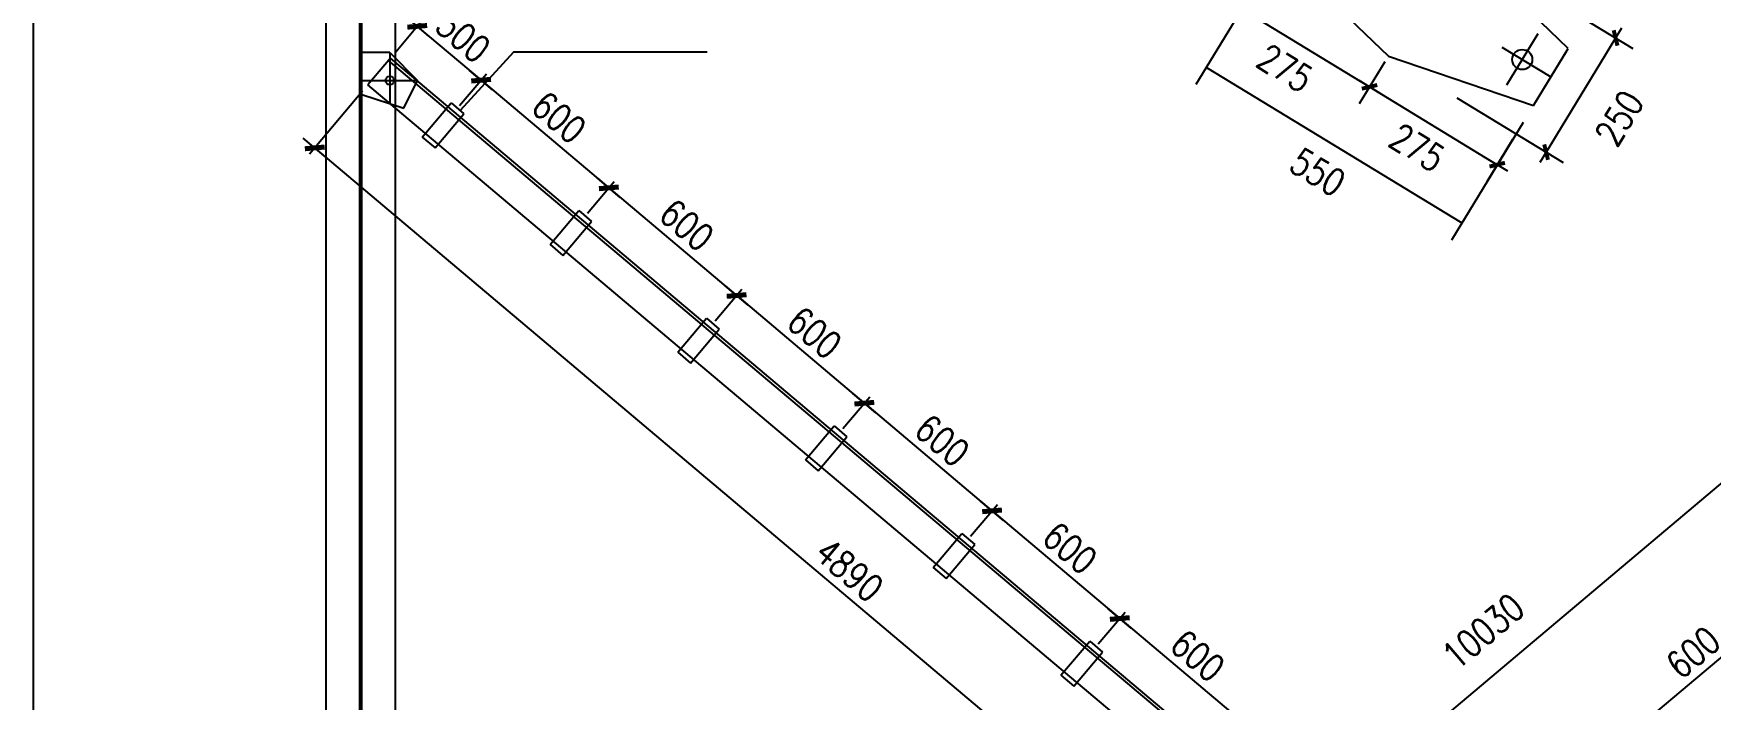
# Model space of a CAD drawing. Header units: millimetres. Extents: x 2451220 to 4527627, y -5186613 to -1639140.
# Drawn here: x 2545884 to 2551906, y -1745646 to -1743254 of the extents above; entities that cross this region are included whole.
import ezdxf

# ---------------------------------------------------------------- set-up
doc = ezdxf.new("R2010")
doc.units = ezdxf.units.MM
doc.header["$LTSCALE"] = 1000
doc.header["$PDMODE"] = 34
doc.styles.add('DIM_FONT', font='simplex.shx', dxfattribs={"width": 0.8, "bigfont": 'hztxt.shx'})
doc.styles.get("Standard").update_dxf_attribs({"font": 'txt', "bigfont": 'gbcbig.shx'})
doc.dimstyles.get("Standard").update_dxf_attribs({"dimscale": 100, "dimtxt": 3.5, "dimasz": 1, "dimexe": 2.5, "dimexo": 3, "dimgap": 1.5, "dimtad": 1, "dimdec": 0, "dimzin": 0, "dimdsep": 46, "dimtxsty": 'Standard', "dimblk": 'ARCHTICK', "dimcen": 0.09, "dimadec": 0, "dimazin": 0, "dimtfac": 1, "dimtdec": 0, "dimtix": 1, "dimtmove": 2, "dimatfit": 3, "dimldrblk": 'ARCHTICK', "dimfxl": 1, "dimtolj": 1, "dimtzin": 0, "dimarcsym": 0})

# ---------------------------------------------------------------- blocks, each defined once
blk = doc.blocks.new('_DIMX')
blk.add_line((-150, 0), (150, 0))
at = {"const_width": 50}
blk.add_lwpolyline([(-70, -70), (70, 70)], dxfattribs=at)
blk = doc.blocks.new('*D2503')
at = {"color": 3, "lineweight": -2}
for p, q in [((2554338.2, -1742851.2), (2546670.3, -1749315.1)), ((2554740.4, -1743327.8), (2554319.1, -1742828)), ((2547072, -1749792.2), (2546650.7, -1749292.4))]:
    blk.add_line(p, q, dxfattribs=at)
at = {"layer": 'Defpoints', "color": 0}
for p in [(2554759.8, -1743350.7), (2546670, -1749315.4), (2547091.3, -1749815.2)]:
    blk.add_point(p, dxfattribs=at)
at = {"color": 3, "lineweight": -2, "xscale": 0.36, "yscale": 0.36, "zscale": 0.36}
for p, rotation in [((2554338.4, -1742850.9), 40.13064165766563), ((2546670, -1749315.4), 220.1306416576656)]:
    blk.add_blockref('_DIMX', p, dxfattribs=dict(at, rotation=rotation))
at = {"color": 7, "insert": (2551090.2, -1745401.9), "char_height": 96, "attachment_point": 5, "rotation": 40.13064, "style": 'DIM_FONT'}
blk.add_mtext('\\A1;10030', dxfattribs=at)
blk = doc.blocks.new('*D742')
at = {"color": 3, "lineweight": -2}
for p, q in [((2551665.5, -1745730.5), (2552123.7, -1745344.2)), ((2552210.9, -1745447.1), (2552104.6, -1745321.1)), ((2551752.2, -1745833.8), (2551645.9, -1745707.8))]:
    blk.add_line(p, q, dxfattribs=at)
at = {"layer": 'Defpoints', "color": 0}
for p in [(2552124, -1745344), (2552230.2, -1745470), (2551771.5, -1745856.8)]:
    blk.add_point(p, dxfattribs=at)
at = {"color": 3, "lineweight": -2, "xscale": 0.36, "yscale": 0.36, "zscale": 0.36}
for p, rotation in [((2552124, -1745344), 40.1306416554416), ((2551665.2, -1745730.7), 220.1306416554416)]:
    blk.add_blockref('_DIMX', p, dxfattribs=dict(at, rotation=rotation))
at = {"color": 7, "insert": (2551844.3, -1745477.7), "char_height": 96, "attachment_point": 5, "rotation": 40.13064, "style": 'DIM_FONT'}
blk.add_mtext('\\A1;600', dxfattribs=at)
blk = doc.blocks.new('*D2506')
at = {"color": 3, "lineweight": -2}
for p, q in [((2547184.8, -1743320.1), (2547281.3, -1743205.7)), ((2547262.2, -1743228.9), (2547491, -1743421.8)), ((2547414.2, -1743513.5), (2547510.6, -1743399.1))]:
    blk.add_line(p, q, dxfattribs=at)
at = {"layer": 'Defpoints', "color": 0}
for p in [(2547165.4, -1743343.1), (2547491.3, -1743422), (2547394.8, -1743536.4)]:
    blk.add_point(p, dxfattribs=at)
at = {"color": 3, "lineweight": -2, "xscale": 0.36, "yscale": 0.36, "zscale": 0.36}
for p, rotation in [((2547261.9, -1743228.6), 139.8693583422218), ((2547491.3, -1743422), 319.8693583422218)]:
    blk.add_blockref('_DIMX', p, dxfattribs=dict(at, rotation=rotation))
at = {"color": 7, "insert": (2547426.9, -1743265.7), "char_height": 96, "attachment_point": 5, "rotation": 319.86936, "style": 'DIM_FONT'}
blk.add_mtext('\\A1;300', dxfattribs=at)
blk = doc.blocks.new('*D748')
at = {"color": 3, "lineweight": -2}
for p, q in [((2547414.2, -1743513.5), (2547510.6, -1743399.1)), ((2547491.6, -1743422.2), (2547949.8, -1743808.5)), ((2547872.9, -1743900.2), (2547969.4, -1743785.8))]:
    blk.add_line(p, q, dxfattribs=at)
at = {"layer": 'Defpoints', "color": 0}
for p in [(2547394.8, -1743536.4), (2547950, -1743808.7), (2547853.6, -1743923.2)]:
    blk.add_point(p, dxfattribs=at)
at = {"color": 3, "lineweight": -2, "xscale": 0.36, "yscale": 0.36, "zscale": 0.36}
for p, rotation in [((2547491.3, -1743422), 139.8693583445584), ((2547950, -1743808.7), 319.8693583445584)]:
    blk.add_blockref('_DIMX', p, dxfattribs=dict(at, rotation=rotation))
at = {"color": 7, "insert": (2547770.9, -1743555.7), "char_height": 96, "attachment_point": 5, "rotation": 319.86936, "style": 'DIM_FONT'}
blk.add_mtext('\\A1;600', dxfattribs=at)
blk = doc.blocks.new('*D749')
at = {"color": 3, "lineweight": -2}
for p, q in [((2547872.9, -1743900.2), (2547969.4, -1743785.8)), ((2547950.3, -1743809), (2548408.5, -1744195.2)), ((2548331.6, -1744286.9), (2548428.1, -1744172.5))]:
    blk.add_line(p, q, dxfattribs=at)
at = {"layer": 'Defpoints', "color": 0}
for p in [(2547853.6, -1743923.2), (2548408.8, -1744195.4), (2548312.3, -1744309.9)]:
    blk.add_point(p, dxfattribs=at)
at = {"color": 3, "lineweight": -2, "xscale": 0.36, "yscale": 0.36, "zscale": 0.36}
for p, rotation in [((2547950, -1743808.7), 139.8693583445584), ((2548408.8, -1744195.4), 319.8693583445584)]:
    blk.add_blockref('_DIMX', p, dxfattribs=dict(at, rotation=rotation))
at = {"color": 7, "insert": (2548229.7, -1743942.4), "char_height": 96, "attachment_point": 5, "rotation": 319.86936, "style": 'DIM_FONT'}
blk.add_mtext('\\A1;600', dxfattribs=at)
blk = doc.blocks.new('*D750')
at = {"color": 3, "lineweight": -2}
for p, q in [((2548331.6, -1744286.9), (2548428.1, -1744172.5)), ((2548409.1, -1744195.7), (2548867.3, -1744581.9)), ((2548790.4, -1744673.7), (2548886.9, -1744559.2))]:
    blk.add_line(p, q, dxfattribs=at)
at = {"layer": 'Defpoints', "color": 0}
for p in [(2548312.3, -1744309.9), (2548867.5, -1744582.2), (2548771.1, -1744696.6)]:
    blk.add_point(p, dxfattribs=at)
at = {"color": 3, "lineweight": -2, "xscale": 0.36, "yscale": 0.36, "zscale": 0.36}
for p, rotation in [((2548408.8, -1744195.4), 139.8693583445584), ((2548867.5, -1744582.2), 319.8693583445584)]:
    blk.add_blockref('_DIMX', p, dxfattribs=dict(at, rotation=rotation))
at = {"color": 7, "insert": (2548688.4, -1744329.2), "char_height": 96, "attachment_point": 5, "rotation": 319.86936, "style": 'DIM_FONT'}
blk.add_mtext('\\A1;600', dxfattribs=at)
blk = doc.blocks.new('*D751')
at = {"color": 3, "lineweight": -2}
for p, q in [((2548790.4, -1744673.7), (2548886.9, -1744559.2)), ((2548867.8, -1744582.4), (2549326, -1744968.6)), ((2549249.1, -1745060.4), (2549345.6, -1744945.9))]:
    blk.add_line(p, q, dxfattribs=at)
at = {"layer": 'Defpoints', "color": 0}
for p in [(2548771.1, -1744696.6), (2549326.3, -1744968.9), (2549229.8, -1745083.3)]:
    blk.add_point(p, dxfattribs=at)
at = {"color": 3, "lineweight": -2, "xscale": 0.36, "yscale": 0.36, "zscale": 0.36}
for p, rotation in [((2548867.5, -1744582.2), 139.8693583445584), ((2549326.3, -1744968.9), 319.8693583445584)]:
    blk.add_blockref('_DIMX', p, dxfattribs=dict(at, rotation=rotation))
at = {"color": 7, "insert": (2549147.2, -1744715.9), "char_height": 96, "attachment_point": 5, "rotation": 319.86936, "style": 'DIM_FONT'}
blk.add_mtext('\\A1;600', dxfattribs=at)
blk = doc.blocks.new('*D752')
at = {"color": 3, "lineweight": -2}
for p, q in [((2549249.1, -1745060.4), (2549345.6, -1744945.9)), ((2549326.6, -1744969.1), (2549784.8, -1745355.4)), ((2549707.9, -1745447.1), (2549804.4, -1745332.7))]:
    blk.add_line(p, q, dxfattribs=at)
at = {"layer": 'Defpoints', "color": 0}
for p in [(2549229.8, -1745083.3), (2549785, -1745355.6), (2549688.6, -1745470)]:
    blk.add_point(p, dxfattribs=at)
at = {"color": 3, "lineweight": -2, "xscale": 0.36, "yscale": 0.36, "zscale": 0.36}
for p, rotation in [((2549326.3, -1744968.9), 139.8693583445584), ((2549785, -1745355.6), 319.8693583445584)]:
    blk.add_blockref('_DIMX', p, dxfattribs=dict(at, rotation=rotation))
at = {"color": 7, "insert": (2549605.9, -1745102.6), "char_height": 96, "attachment_point": 5, "rotation": 319.86936, "style": 'DIM_FONT'}
blk.add_mtext('\\A1;600', dxfattribs=at)
blk = doc.blocks.new('*D753')
at = {"color": 3, "lineweight": -2}
for p, q in [((2549707.9, -1745447.1), (2549804.4, -1745332.7)), ((2549785.3, -1745355.8), (2550243.5, -1745742.1)), ((2550166.6, -1745833.8), (2550263.1, -1745719.4))]:
    blk.add_line(p, q, dxfattribs=at)
at = {"layer": 'Defpoints', "color": 0}
for p in [(2549688.6, -1745470), (2550243.8, -1745742.3), (2550147.3, -1745856.8)]:
    blk.add_point(p, dxfattribs=at)
at = {"color": 3, "lineweight": -2, "xscale": 0.36, "yscale": 0.36, "zscale": 0.36}
for p, rotation in [((2549785, -1745355.6), 139.8693583445584), ((2550243.8, -1745742.3), 319.8693583445584)]:
    blk.add_blockref('_DIMX', p, dxfattribs=dict(at, rotation=rotation))
at = {"color": 7, "insert": (2550064.7, -1745489.3), "char_height": 96, "attachment_point": 5, "rotation": 319.86936, "style": 'DIM_FONT'}
blk.add_mtext('\\A1;600', dxfattribs=at)
blk = doc.blocks.new('*D2508')
at = {"color": 3, "lineweight": -2}
for p, q in [((2547065.5, -1743461.6), (2546874.5, -1743688.2)), ((2550632.3, -1746816.7), (2546894.2, -1743665.5)), ((2550804.2, -1746613.3), (2550613.2, -1746839.8))]:
    blk.add_line(p, q, dxfattribs=at)
at = {"layer": 'Defpoints', "color": 0}
for p in [(2547084.9, -1743438.7), (2546893.9, -1743665.2), (2550823.5, -1746590.3)]:
    blk.add_point(p, dxfattribs=at)
at = {"color": 3, "lineweight": -2, "xscale": 0.36, "yscale": 0.36, "zscale": 0.36}
for p, rotation in [((2546893.9, -1743665.2), 139.8693583423299), ((2550632.5, -1746816.9), 319.8693583423299)]:
    blk.add_blockref('_DIMX', p, dxfattribs=dict(at, rotation=rotation))
at = {"color": 7, "insert": (2548813.5, -1745181.4), "char_height": 96, "attachment_point": 5, "rotation": 319.86936, "style": 'DIM_FONT'}
blk.add_mtext('\\A1;4890', dxfattribs=at)
blk = doc.blocks.new('*D794')
at = {"color": 3, "lineweight": -2}
for p, q in [((2551092, -1741637.6), (2550984.3, -1741905.7)), ((2550995.8, -1741878), (2554675.1, -1743356.1)), ((2554772, -1743116), (2554664.3, -1743384.1))]:
    blk.add_line(p, q, dxfattribs=at)
at = {"layer": 'Defpoints', "color": 0}
for p in [(2551103.1, -1741609.7), (2554783.2, -1743088.1), (2554675.4, -1743356.2)]:
    blk.add_point(p, dxfattribs=at)
at = {"color": 3, "lineweight": -2, "xscale": 0.36, "yscale": 0.36, "zscale": 0.36}
for p, rotation in [((2550995.4, -1741877.8), 158.112763945122), ((2554675.4, -1743356.2), 338.112763945122)]:
    blk.add_blockref('_DIMX', p, dxfattribs=dict(at, rotation=rotation))
at = {"color": 7, "insert": (2552864.5, -1742544.6), "char_height": 96, "attachment_point": 5, "rotation": 338.11276, "style": 'DIM_FONT'}
blk.add_mtext('\\A1;3966', dxfattribs=at)

msp = doc.modelspace()

# ---------------------------------------------------------------- linework, layer by layer
for p, q in [((2546934.4, -1750393.1), (2546934.4, -1739673.2)), ((2547055.4, -1750393.1), (2547055.4, -1739673.2)), ((2547059.4, -1750393.1), (2547059.4, -1739673.2)), ((2547063.4, -1750393.1), (2547063.4, -1739673.2)), ((2547184.4, -1750393.1), (2547184.4, -1739673.2)), ((2551286.7, -1743255.5), (2551174.4, -1743440)), ((2547163.4, -1743323.1), (2547063.4, -1743323.1)), ((2547163.4, -1743323.1), (2547063.4, -1743323.1)), ((2547165.4, -1743343.1), (2547084.9, -1743438.7)), ((2550897.7, -1746502.4), (2547159, -1743350.7)), ((2547163.4, -1743323.1), (2547163.4, -1743506.4)), ((2547163.4, -1743323.1), (2547263.4, -1743423.1)), ((2550904.1, -1746494.7), (2547165.4, -1743343.1)), ((2547608.1, -1743321), (2547415.6, -1743531.1)), ((2548303.7, -1743321), (2547608.1, -1743321)), ((2551389.2, -1743318), (2551276.8, -1743502.4)), ((2547063.4, -1743423.1), (2547263.4, -1743423.1)), ((2547213.4, -1743523.1), (2547263.4, -1743423.1)), ((2547063.4, -1743473.1), (2547213.4, -1743523.1)), ((2550823.5, -1746590.3), (2547084.9, -1743438.7)), ((2547280, -1743626.1), (2547383.2, -1743503.7)), ((2547325.9, -1743664.7), (2547429, -1743542.4)), ((2547383.2, -1743503.7), (2547429, -1743542.4)), ((2547280, -1743626.1), (2547325.9, -1743664.7)), ((2547738.8, -1744012.8), (2547841.9, -1743890.4)), ((2547841.9, -1743890.4), (2547887.8, -1743929.1)), ((2547784.7, -1744051.5), (2547887.8, -1743929.1)), ((2547738.8, -1744012.8), (2547784.7, -1744051.5)), ((2548197.5, -1744399.5), (2548300.7, -1744277.2)), ((2548243.4, -1744438.2), (2548346.5, -1744315.8)), ((2548300.7, -1744277.2), (2548346.5, -1744315.8)), ((2548197.5, -1744399.5), (2548243.4, -1744438.2)), ((2548656.3, -1744786.2), (2548759.4, -1744663.9)), ((2548759.4, -1744663.9), (2548805.3, -1744702.6)), ((2548702.2, -1744824.9), (2548805.3, -1744702.6)), ((2548656.3, -1744786.2), (2548702.2, -1744824.9)), ((2549115, -1745172.9), (2549218.1, -1745050.6)), ((2549218.1, -1745050.6), (2549264, -1745089.3)), ((2549160.9, -1745211.6), (2549264, -1745089.3)), ((2549115, -1745172.9), (2549160.9, -1745211.6)), ((2549573.8, -1745559.7), (2549676.9, -1745437.3)), ((2549676.9, -1745437.3), (2549722.8, -1745476)), ((2549619.6, -1745598.3), (2549722.8, -1745476)), ((2549573.8, -1745559.7), (2549619.6, -1745598.3))]:
    msp.add_line(p, q)
at = {"color": 1}
for p, q in [((2551395.5, -1743307.7), (2550999.1, -1742925.7)), ((2550353, -1742953.6), (2550749.6, -1743335.8)), ((2551156.9, -1743302.9), (2551333, -1743410.2)), ((2550749.6, -1743335.8), (2551270.6, -1743512.7)), ((2551270.6, -1743512.7), (2551395.5, -1743307.7))]:
    msp.add_line(p, q, dxfattribs=at)
at = {"color": 3}
for p, q in [((2550315.5, -1743015.1), (2550058.2, -1743437.4)), ((2551245.1, -1743075.4), (2551627.1, -1743307.7)), ((2550223.5, -1743166.6), (2550681.7, -1743445.9)), ((2551565.4, -1743270.5), (2551316.2, -1743680.1)), ((2550736.8, -1743356.1), (2550644.5, -1743507.5)), ((2550736.8, -1743356.1), (2550644.5, -1743507.5)), ((2550095.9, -1743376.1), (2551013, -1743934.8)), ((2550682.2, -1743446.2), (2551140.5, -1743725.5)), ((2550995.7, -1743485.5), (2551377.6, -1743717.8)), ((2551233.1, -1743574.2), (2550975.8, -1743996.5)), ((2551195.6, -1743635.6), (2551103.3, -1743787.1))]:
    msp.add_line(p, q, dxfattribs=at)
msp.add_lwpolyline([(2564636.6, -1753102.7), (2545883.9, -1753102.7), (2545883.9, -1738493.1), (2564636.6, -1738493.1)], close=True)
at = {"color": 1}
msp.add_circle((2551230.5, -1743347.8), 36, dxfattribs=at)
msp.add_circle((2547163.4, -1743423.1), 15)

# ---------------------------------------------------------------- block references
at = {"color": 3, "yscale": 0.2880000001750886, "zscale": 0.288}
for p, xscale, rotation in [((2551565.6, -1743270.3), 0.2880000000420265, 58.68771909735014), ((2550682, -1743446), 0.287999999684114, 328.6408652877592), ((2550682, -1743446), 0.2880000000817526, 148.6408653359694), ((2551316.1, -1743680.4), 0.2880000000420265, 238.6877190973501), ((2551140.5, -1743725.5), 0.287999999684114, 328.6408652877592)]:
    msp.add_blockref('_DIMX', p, dxfattribs=dict(at, xscale=xscale, rotation=rotation))

# ---------------------------------------------------------------- texts
at = {"color": 7, "char_height": 96, "attachment_point": 5, "style": 'DIM_FONT'}
for s, insert, rotation in [('\\A1;275', (2550378.3, -1743378.7), 328.64087), ('\\A1;250', (2551579.3, -1743558.3), 58.68772), ('\\A1;275', (2550852.9, -1743664.1), 328.64087), ('\\A1;550', (2550496.2, -1743752.5), 328.64724)]:
    msp.add_mtext(s, dxfattribs=dict(at, insert=insert, rotation=rotation))

# ---------------------------------------------------------------- dimensions: what is measured, and where the dimension line sits
for p1, p2, distance, picture, middle in [((2551103.1, -1741609.7), (2554783.2, -1743088.1), -288.9, '*D794', (2552864.5, -1742544.6)), ((2547165.4, -1743343.1), (2547394.8, -1743536.4), 149.7, '*D2506', (2547426.9, -1743265.7)), ((2550823.5, -1746590.3), (2547084.9, -1743438.7), 296.3, '*D2508', (2548813.5, -1745181.4))]:
    dim = msp.add_aligned_dim(p1=p1, p2=p2, distance=distance, dimstyle='Standard', override={"dimscale": 1.2, "dimtxt": 80, "dimasz": 0.3, "dimexe": 25, "dimexo": 25, "dimgap": 25, "dimtxsty": 'DIM_FONT', "dimblk1": '_DIMX', "dimblk2": '_DIMX', "dimsah": 1, "dimclrd": 3, "dimclre": 3, "dimclrt": 7, "dimldrblk": '_DIMX'})
    dim.commit()
    dim.dimension.update_dxf_attribs({"geometry": picture, "text_midpoint": middle})
dim = msp.add_linear_dim(base=(2546670, -1749315.4), p1=(2554759.8, -1743350.7), p2=(2547091.3, -1749815.2), angle=220.13064, dimstyle='Standard', override={"dimscale": 1.2, "dimtxt": 80, "dimasz": 0.3, "dimexe": 25, "dimexo": 25, "dimgap": 25, "dimtxsty": 'DIM_FONT', "dimblk1": '_DIMX', "dimblk2": '_DIMX', "dimsah": 1, "dimclrd": 3, "dimclre": 3, "dimclrt": 7, "dimldrblk": '_DIMX'})
dim.commit()
dim.dimension.update_dxf_attribs({"geometry": '*D2503', "text_midpoint": (2551090.2, -1745401.9), "dimtype": 161})
for base, p1, p2, angle, picture, middle in [((2547950, -1743808.7), (2547394.8, -1743536.4), (2547853.6, -1743923.2), 139.86936, '*D748', (2547770.9, -1743555.7)), ((2548408.8, -1744195.4), (2547853.6, -1743923.2), (2548312.3, -1744309.9), 139.86936, '*D749', (2548229.7, -1743942.4)), ((2548867.5, -1744582.2), (2548312.3, -1744309.9), (2548771.1, -1744696.6), 139.86936, '*D750', (2548688.4, -1744329.2)), ((2549326.3, -1744968.9), (2548771.1, -1744696.6), (2549229.8, -1745083.3), 139.86936, '*D751', (2549147.2, -1744715.9)), ((2549785, -1745355.6), (2549229.8, -1745083.3), (2549688.6, -1745470), 139.86936, '*D752', (2549605.9, -1745102.6)), ((2550243.8, -1745742.3), (2549688.6, -1745470), (2550147.3, -1745856.8), 139.86936, '*D753', (2550064.7, -1745489.3)), ((2552124, -1745344), (2551771.5, -1745856.8), (2552230.2, -1745470), 220.13064, '*D742', (2551844.3, -1745477.7))]:
    dim = msp.add_linear_dim(base=base, p1=p1, p2=p2, angle=angle, dimstyle='Standard', override={"dimscale": 1.2, "dimtxt": 80, "dimasz": 0.3, "dimexe": 25, "dimexo": 25, "dimgap": 25, "dimtxsty": 'DIM_FONT', "dimblk1": '_DIMX', "dimblk2": '_DIMX', "dimsah": 1, "dimclrd": 3, "dimclre": 3, "dimclrt": 7, "dimldrblk": '_DIMX'})
    dim.commit()
    dim.dimension.update_dxf_attribs({"geometry": picture, "text_midpoint": middle})

doc.saveas('drawing.dxf')
